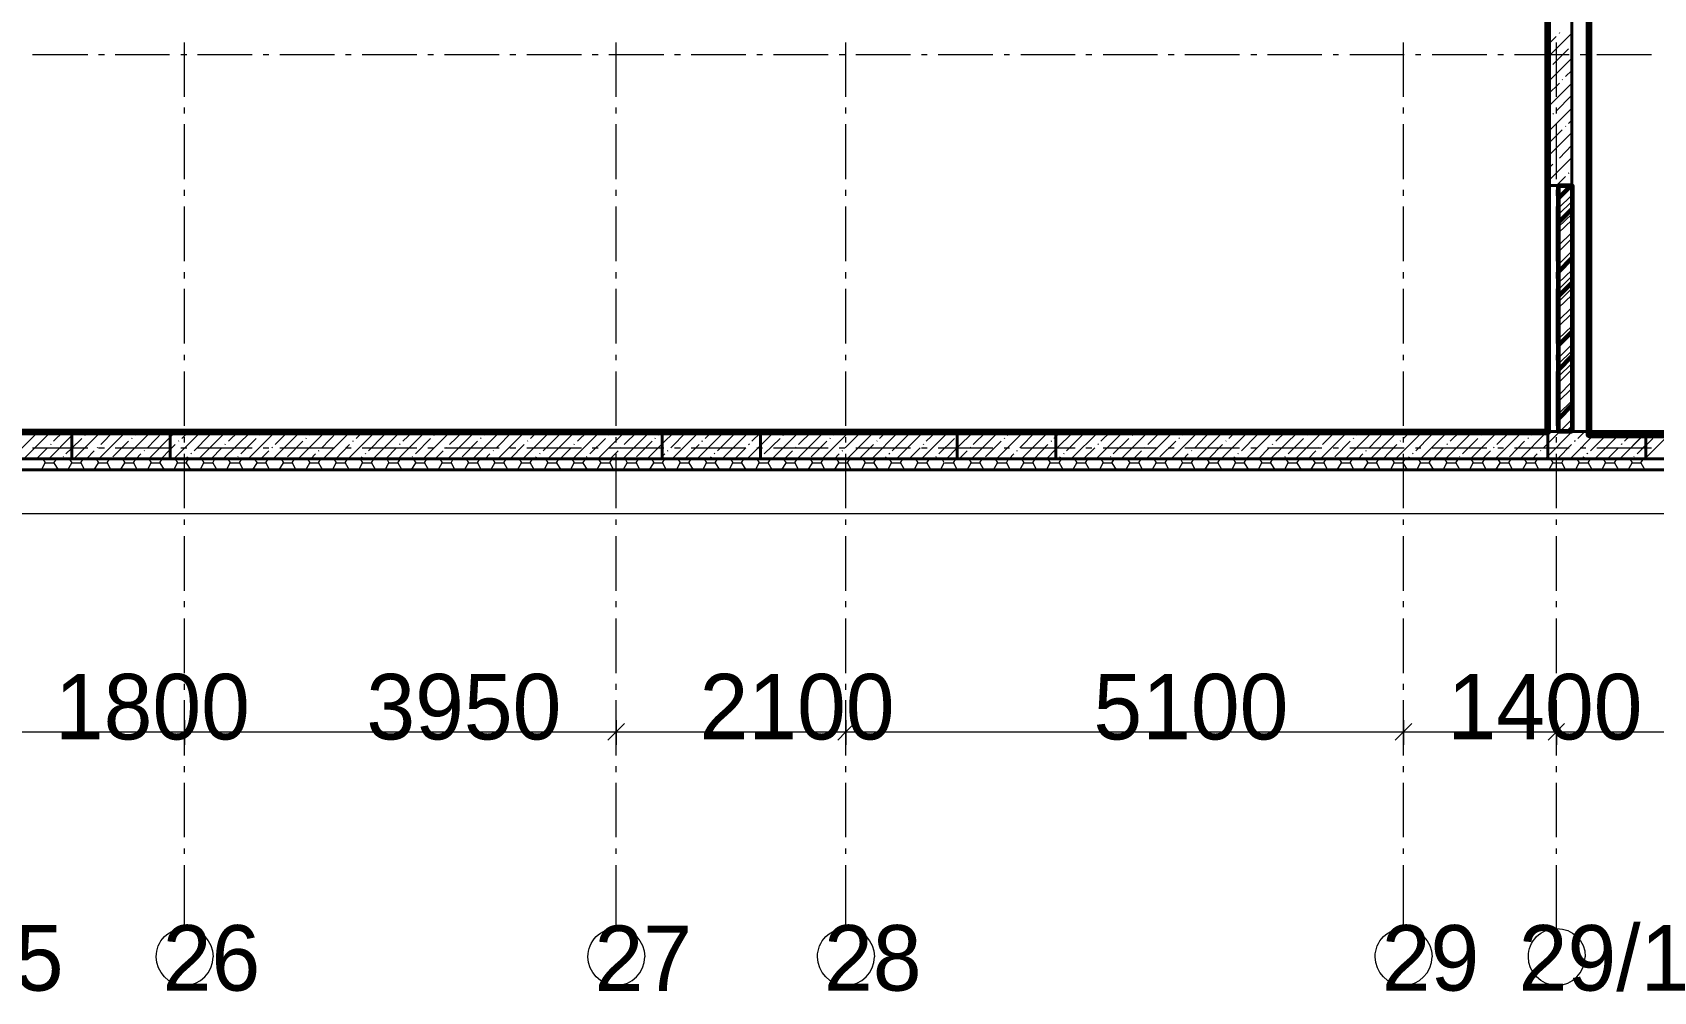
# Model space of a CAD drawing. Header units: millimetres. Extents: x -249154 to 415037, y -45458 to 354837.
# Drawn here: x -136795 to -121955, y -3469 to 5313 of the extents above; entities that cross this region are included whole.
import ezdxf

# ---------------------------------------------------------------- set-up
doc = ezdxf.new("R2010")
doc.units = ezdxf.units.MM
for name, color, linetype, lineweight in [('518 подвал шпакл базовая', 5, 'Continuous', 60), ('522 подвал шпакл финишная', 3, 'Continuous', 60), ('6.1.1) Кирпич 4 вып 28 п.', 20, 'Continuous', 60), ('696 покраска подвал', 211, 'Continuous', 120)]:
    doc.layers.add(name, color=color, linetype=linetype, lineweight=lineweight)

msp = doc.modelspace()

# ---------------------------------------------------------------- hatches: boundary and pattern name
at = {"layer": '6.1.1) Кирпич 4 вып 28 п.', "ltscale": 0.5}
h = msp.add_hatch(dxfattribs=at)
h.set_pattern_fill('ANSI32', color=256, scale=50)
h.paths.add_polyline_path([(-122698.8, 1659.2), (-122825.9, 1659.2), (-122825.9, 3912.9), (-122698.8, 3912.9)])

# ---------------------------------------------------------------- linework, layer by layer
at = {"lineweight": 9}
for points in [[(-145261.6, 8666.1), (-141207.4, 8666.1), (-141207.4, 909.4), (-104461.4, 909.4), (-104461.4, 23425.5), (-109621.2, 23425.5), (-118310, 23425.5), (-136505.1, 23425.5), (-136505.1, 29131.9), (-145320.9, 29131.9), (-145320.9, 28729.4)], [(-127358.8, 22925.6), (-104961.2, 22925.6), (-104961.2, 1409.2), (-140716, 1409.2)], [(-135403.6, 4722.1), (-135403.6, 5222)], [(-131451.1, 4722.1), (-131451.1, 5222)], [(-129349.9, 4722.1), (-129349.9, 5222)], [(-124245.1, 4722.1), (-124245.1, 5222)], [(-122923.3, 5086.4), (-122703, 5306.7)], [(-122923.3, 5200.8), (-122847.1, 5277)], [(-122842.8, 4722.1), (-122842.8, 5222)], [(-122817.4, 5306.7), (-122813.2, 5310.9)], [(-136793.1, 5111.8), (-136289, 5111.8)], [(-136191.6, 5111.8), (-136136.5, 5111.8)], [(-136039.1, 5111.8), (-135539.2, 5111.8)], [(-135437.5, 5111.8), (-135382.4, 5111.8)], [(-135285, 5111.8), (-134785.1, 5111.8)], [(-134683.4, 5111.8), (-134632.6, 5111.8)], [(-134530.9, 5111.8), (-134031, 5111.8)], [(-133929.4, 5111.8), (-133878.5, 5111.8)], [(-133776.8, 5111.8), (-133277, 5111.8)], [(-133175.3, 5111.8), (-133124.5, 5111.8)], [(-133022.8, 5111.8), (-132522.9, 5111.8)], [(-132425.5, 5111.8), (-132370.4, 5111.8)], [(-132268.7, 5111.8), (-131768.8, 5111.8)], [(-131671.4, 5111.8), (-131616.3, 5111.8)], [(-131518.9, 5111.8), (-131014.8, 5111.8)], [(-130917.3, 5111.8), (-130862.2, 5111.8)], [(-130764.8, 5111.8), (-130264.9, 5111.8)], [(-130163.2, 5111.8), (-130112.4, 5111.8)], [(-130010.7, 5111.8), (-129510.8, 5111.8)], [(-129409.2, 5111.8), (-129358.3, 5111.8)], [(-129256.7, 5111.8), (-128756.8, 5111.8)], [(-128655.1, 5111.8), (-128604.3, 5111.8)], [(-128502.6, 5111.8), (-128002.7, 5111.8)], [(-127901, 5111.8), (-127850.2, 5111.8)], [(-127748.5, 5111.8), (-127248.6, 5111.8)], [(-127151.2, 5111.8), (-127096.1, 5111.8)], [(-126994.5, 5111.8), (-126494.6, 5111.8)], [(-126397.1, 5111.8), (-126342.1, 5111.8)], [(-126244.6, 5111.8), (-125744.7, 5111.8)], [(-125643.1, 5111.8), (-125588, 5111.8)], [(-125490.6, 5111.8), (-124990.7, 5111.8)], [(-124889, 5111.8), (-124838.2, 5111.8)], [(-124736.5, 5111.8), (-124236.6, 5111.8)], [(-124134.9, 5111.8), (-124084.1, 5111.8)], [(-123982.4, 5111.8), (-123482.5, 5111.8)], [(-123380.9, 5111.8), (-123330, 5111.8)], [(-123228.4, 5111.8), (-122728.5, 5111.8)], [(-122923.3, 4857.6), (-122703, 5077.9)], [(-122876.7, 5018.6), (-122732.7, 5162.7)], [(-122707.3, 5192.3), (-122703, 5192.3)], [(-122626.8, 5111.8), (-122576, 5111.8)], [(-122474.3, 5111.8), (-121974.4, 5111.8)], [(-122906.4, 4993.2), (-122902.2, 4997.4)], [(-122762.4, 4908.5), (-122703, 4963.5)], [(-122923.3, 4628.9), (-122703, 4849.2)], [(-122923.3, 4743.3), (-122817.4, 4849.2)], [(-122792, 4878.8), (-122787.8, 4883.1)], [(-135403.6, 4569.6), (-135403.6, 4624.6)], [(-131451.1, 4569.6), (-131451.1, 4624.6)], [(-129349.9, 4569.6), (-129349.9, 4624.6)], [(-124245.1, 4569.6), (-124245.1, 4624.6)], [(-122923.3, 4400.1), (-122703, 4620.4)], [(-122847.1, 4590.7), (-122707.3, 4734.8)], [(-122842.8, 4569.6), (-122842.8, 4624.6)], [(-135403.6, 3968), (-135403.6, 4472.1)], [(-131451.1, 3968), (-131451.1, 4472.1)], [(-129349.9, 3968), (-129349.9, 4472.1)], [(-124245.1, 3968), (-124245.1, 4472.1)], [(-122923.3, 4514.5), (-122906.4, 4535.7)], [(-122876.7, 4565.3), (-122872.5, 4569.6)], [(-122842.8, 3968), (-122842.8, 4472.1)], [(-122762.4, 4450.9), (-122758.1, 4455.2)], [(-122732.7, 4480.6), (-122703, 4510.3)], [(-122923.3, 4290), (-122792, 4421.3)], [(-122923.3, 4175.6), (-122703, 4395.9)], [(-122923.3, 3946.8), (-122703, 4167.1)], [(-122817.4, 4162.9), (-122703, 4281.5)], [(-122923.3, 4061.2), (-122876.7, 4107.8)], [(-122847.1, 4137.5), (-122842.8, 4141.7)], [(-122732.7, 4023.1), (-122728.5, 4027.3)], [(-122707.3, 4048.5), (-122703, 4052.7)], [(-135403.6, 3815.5), (-135403.6, 3870.6)], [(-131451.1, 3815.5), (-131451.1, 3870.6)], [(-129349.9, 3815.5), (-129349.9, 3870.6)], [(-124245.1, 3815.5), (-124245.1, 3870.6)], [(-122842.8, 3912.9), (-122762.4, 3993.4)], [(-122842.8, 3815.5), (-122842.8, 3870.6)], [(-122825.9, 3874.8), (-122787.8, 3912.9)], [(-122825.9, 3815.5), (-122728.5, 3912.9)], [(-122825.9, 3912.9), (-122703, 3912.9)], [(-122728.5, 3912.9), (-122703, 3938.3)], [(-135403.6, 3218.2), (-135403.6, 3718.1)], [(-131451.1, 3218.2), (-131451.1, 3718.1)], [(-129349.9, 3218.2), (-129349.9, 3718.1)], [(-124245.1, 3218.2), (-124245.1, 3718.1)], [(-122842.8, 3218.2), (-122842.8, 3718.1)], [(-122825.9, 3705.3), (-122703, 3824)], [(-122825.9, 3646), (-122703, 3764.7)], [(-122825.9, 3531.7), (-122703, 3650.3)], [(-122825.9, 3476.6), (-122703, 3595.2)], [(-122825.9, 3362.2), (-122703, 3480.8)], [(-122825.9, 3302.9), (-122703, 3425.7)], [(-122825.9, 3188.5), (-122703, 3311.4)], [(-135403.6, 3061.4), (-135403.6, 3116.5)], [(-131451.1, 3061.4), (-131451.1, 3116.5)], [(-129349.9, 3061.4), (-129349.9, 3116.5)], [(-124245.1, 3061.4), (-124245.1, 3116.5)], [(-122842.8, 3061.4), (-122842.8, 3116.5)], [(-122825.9, 3133.4), (-122703, 3252.1)], [(-122825.9, 3019.1), (-122703, 3137.7)], [(-122825.9, 2959.8), (-122703, 3082.6)], [(-122825.9, 2845.4), (-122703, 2968.2)], [(-135403.6, 2464.1), (-135403.6, 2964)], [(-131451.1, 2464.1), (-131451.1, 2964)], [(-129349.9, 2464.1), (-129349.9, 2964)], [(-124245.1, 2464.1), (-124245.1, 2964)], [(-122842.8, 2464.1), (-122842.8, 2964)], [(-122825.9, 2790.3), (-122703, 2908.9)], [(-122825.9, 2675.9), (-122703, 2794.5)], [(-122825.9, 2620.8), (-122703, 2739.5)], [(-122825.9, 2506.5), (-122703, 2625.1)], [(-122825.9, 2447.2), (-122703, 2570)], [(-122825.9, 2332.8), (-122703, 2455.6)], [(-122825.9, 2277.7), (-122703, 2396.3)], [(-135403.6, 2311.6), (-135403.6, 2362.4)], [(-131451.1, 2311.6), (-131451.1, 2362.4)], [(-129349.9, 2311.6), (-129349.9, 2362.4)], [(-124245.1, 2311.6), (-124245.1, 2362.4)], [(-122842.8, 2311.6), (-122842.8, 2362.4)], [(-122825.9, 2163.3), (-122703, 2281.9)], [(-122825.9, 2104), (-122703, 2226.9)], [(-135403.6, 1710), (-135403.6, 2209.9)], [(-131451.1, 1710), (-131451.1, 2209.9)], [(-129349.9, 1710), (-129349.9, 2209.9)], [(-124245.1, 1710), (-124245.1, 2209.9)], [(-122842.8, 1710), (-122842.8, 2209.9)], [(-122825.9, 1989.6), (-122703, 2112.5)], [(-122825.9, 1934.6), (-122703, 2053.2)], [(-122825.9, 1820.2), (-122703, 1938.8)], [(-122825.9, 1765.1), (-122703, 1883.7)], [(-136873.6, 1409.2), (-136623.7, 1659.2)], [(-136742.3, 1655), (-136738.1, 1659.2)], [(-136644.9, 1409.2), (-136433, 1621.1), (-136394.9, 1659.2)], [(-136602.5, 1570.2), (-136509.3, 1659.2)], [(-136416.1, 1409.2), (-136166.1, 1659.2)], [(-136284.8, 1655), (-136280.5, 1659.2)], [(-136187.3, 1409.2), (-135937.4, 1659.2)], [(-136170.4, 1540.6), (-136051.8, 1659.2)], [(-135958.6, 1409.2), (-135708.6, 1659.2)], [(-135856.9, 1625.3), (-135823, 1659.2)], [(-135742.5, 1510.9), (-135602.7, 1655)], [(-135729.8, 1409.2), (-135534.9, 1608.4), (-135479.9, 1659.2)], [(-135501, 1409.2), (-135251.1, 1659.2)], [(-135429, 1595.6), (-135365.5, 1659.2)], [(-135272.3, 1409.2), (-135022.3, 1659.2)], [(-135145.2, 1655), (-135140.9, 1659.2)], [(-135047.8, 1409.2), (-134793.6, 1659.2)], [(-135001.2, 1570.2), (-134908, 1659.2)], [(-134819, 1409.2), (-134569, 1659.2)], [(-134687.7, 1655), (-134683.4, 1659.2)], [(-134590.2, 1409.2), (-134340.3, 1659.2)], [(-134573.3, 1540.6), (-134454.7, 1659.2)], [(-134361.5, 1409.2), (-134111.5, 1659.2)], [(-134259.8, 1625.3), (-134225.9, 1659.2)], [(-134145.4, 1510.9), (-134005.6, 1655)], [(-134132.7, 1409.2), (-133882.8, 1659.2)], [(-133903.9, 1409.2), (-133654, 1659.2)], [(-133831.9, 1595.6), (-133768.4, 1659.2)], [(-133675.2, 1409.2), (-133425.2, 1659.2)], [(-133548.1, 1655), (-133543.8, 1659.2)], [(-133446.4, 1409.2), (-133196.5, 1659.2)], [(-133404, 1570.2), (-133310.8, 1659.2)], [(-133217.6, 1409.2), (-132967.7, 1659.2)], [(-133090.6, 1655), (-133082.1, 1659.2)], [(-132993.1, 1409.2), (-132743.2, 1659.2)], [(-132976.2, 1540.6), (-132853.3, 1659.2)], [(-132764.4, 1409.2), (-132514.4, 1659.2)], [(-132662.7, 1625.3), (-132628.8, 1659.2)], [(-132548.3, 1510.9), (-132404.3, 1655)], [(-132535.6, 1409.2), (-132285.7, 1659.2)], [(-132306.8, 1409.2), (-132056.9, 1659.2)], [(-132234.8, 1595.6), (-132171.3, 1659.2)], [(-132078.1, 1409.2), (-131828.1, 1659.2)], [(-131951, 1655), (-131946.7, 1659.2)], [(-131849.3, 1409.2), (-131599.4, 1659.2)], [(-131806.9, 1570.2), (-131713.7, 1659.2)], [(-131620.5, 1409.2), (-131370.6, 1659.2)], [(-131493.5, 1655), (-131485, 1659.2)], [(-131391.8, 1409.2), (-131141.8, 1659.2)], [(-131379.1, 1540.6), (-131256.2, 1659.2)], [(-131167.3, 1409.2), (-131031.7, 1544.8), (-130913.1, 1659.2)], [(-131065.6, 1625.3), (-131031.7, 1659.2), (-131027.5, 1659.2)], [(-130951.2, 1510.9), (-130807.2, 1655)], [(-130938.5, 1409.2), (-130688.6, 1659.2)], [(-130709.7, 1409.2), (-130459.8, 1659.2)], [(-130637.7, 1595.6), (-130574.2, 1659.2)], [(-130481, 1409.2), (-130231, 1659.2)], [(-130353.9, 1655), (-130345.4, 1659.2)], [(-130252.2, 1409.2), (-130129.4, 1532.1), (-130002.3, 1659.2)], [(-130209.8, 1570.2), (-130129.4, 1646.5), (-130116.6, 1659.2)], [(-130023.4, 1409.2), (-129773.5, 1659.2)], [(-129896.4, 1655), (-129887.9, 1659.2)], [(-129794.7, 1409.2), (-129544.7, 1659.2)], [(-129782, 1540.6), (-129659.1, 1659.2)], [(-129565.9, 1409.2), (-129316, 1659.2)], [(-129468.5, 1625.3), (-129430.4, 1659.2)], [(-129354.1, 1510.9), (-129210.1, 1655)], [(-129337.2, 1409.2), (-129087.2, 1659.2)], [(-129112.6, 1409.2), (-128862.7, 1659.2)], [(-129040.6, 1595.6), (-128972.8, 1659.2)], [(-128883.9, 1409.2), (-128633.9, 1659.2)], [(-128752.5, 1655), (-128748.3, 1659.2)], [(-128655.1, 1409.2), (-128405.2, 1659.2)], [(-128612.7, 1570.2), (-128519.5, 1659.2)], [(-128426.3, 1409.2), (-128328.9, 1510.9), (-128176.4, 1659.2)], [(-128299.3, 1655), (-128290.8, 1659.2)], [(-128197.6, 1409.2), (-127947.6, 1659.2)], [(-128184.9, 1540.6), (-128062, 1659.2)], [(-127968.8, 1409.2), (-127718.9, 1659.2)], [(-127871.4, 1625.3), (-127833.3, 1659.2)], [(-127757, 1510.9), (-127613, 1655)], [(-127740.1, 1409.2), (-127490.1, 1659.2)], [(-127511.3, 1409.2), (-127426.6, 1498.2), (-127261.4, 1659.2)], [(-127443.5, 1595.6), (-127426.6, 1612.6), (-127375.7, 1659.2)], [(-127286.8, 1409.2), (-127032.6, 1659.2)], [(-127155.4, 1655), (-127151.2, 1659.2)], [(-127058, 1409.2), (-126808.1, 1659.2)], [(-127015.6, 1570.2), (-126922.4, 1659.2)], [(-126829.2, 1409.2), (-126579.3, 1659.2)], [(-126697.9, 1655), (-126693.7, 1659.2)], [(-126600.5, 1409.2), (-126350.5, 1659.2)], [(-126583.5, 1540.6), (-126464.9, 1659.2)], [(-126371.7, 1409.2), (-126121.8, 1659.2)], [(-126270, 1625.3), (-126236.2, 1659.2)], [(-126155.7, 1510.9), (-126015.9, 1655)], [(-126143, 1409.2), (-125893, 1659.2)], [(-125914.2, 1409.2), (-125664.2, 1659.2)], [(-125842.2, 1595.6), (-125778.6, 1659.2)], [(-125685.4, 1409.2), (-125435.5, 1659.2)], [(-125558.3, 1655), (-125554.1, 1659.2)], [(-125460.9, 1409.2), (-125206.7, 1659.2)], [(-125414.3, 1570.2), (-125321.1, 1659.2)], [(-125232.1, 1409.2), (-124982.2, 1659.2)], [(-125100.8, 1655), (-125096.6, 1659.2)], [(-125003.4, 1409.2), (-124753.4, 1659.2)], [(-124986.4, 1540.6), (-124867.8, 1659.2)], [(-124774.6, 1409.2), (-124524.7, 1659.2)], [(-124672.9, 1625.3), (-124639.1, 1659.2)], [(-124558.6, 1510.9), (-124418.8, 1655)], [(-124545.9, 1409.2), (-124295.9, 1659.2)], [(-124317.1, 1409.2), (-124067.1, 1659.2)], [(-124245.1, 1595.6), (-124181.5, 1659.2)], [(-124088.3, 1409.2), (-123838.4, 1659.2)], [(-123961.2, 1655), (-123957, 1659.2)], [(-123859.6, 1409.2), (-123609.6, 1659.2)], [(-123817.2, 1570.2), (-123724, 1659.2)], [(-123630.8, 1409.2), (-123380.9, 1659.2)], [(-123503.7, 1655), (-123495.2, 1659.2)], [(-123406.3, 1409.2), (-123156.3, 1659.2)], [(-123389.3, 1540.6), (-123266.5, 1659.2)], [(-123177.5, 1409.2), (-122927.6, 1659.2)], [(-123075.8, 1625.3), (-123042, 1659.2)], [(-122923.3, 1549), (-122817.4, 1655), (-122961.5, 1510.9)], [(-122923.3, 1434.7), (-122698.8, 1659.2), (-122948.8, 1409.2)], [(-122813.2, 1659.2), (-122703, 1769.3)], [(-122753.9, 1659.2), (-122703, 1710)], [(-122012.5, 1659.2), (-122262.5, 1409.2), (-122025.2, 1650.7)], [(-121783.8, 1659.2), (-122033.7, 1409.2), (-122025.2, 1422)], [(-136916, 1481.3), (-136771.9, 1625.3)], [(-136793.1, 1510.9), (-136289, 1510.9)], [(-136759.2, 1409.2), (-136657.6, 1510.9)], [(-136627.9, 1540.6), (-136623.7, 1544.8)], [(-136488.1, 1455.8), (-136433, 1506.7), (-136344.1, 1595.6)], [(-136314.4, 1625.3), (-136310.2, 1629.5)], [(-136200, 1510.9), (-136195.8, 1515.2)], [(-136191.6, 1510.9), (-136136.5, 1510.9)], [(-136060.2, 1426.2), (-135916.2, 1570.2)], [(-136039.1, 1510.9), (-135539.2, 1510.9)], [(-135886.5, 1595.6), (-135882.3, 1599.9)], [(-135772.2, 1481.3), (-135767.9, 1485.5)], [(-135615.4, 1409.2), (-135534.9, 1494), (-135488.3, 1540.6)], [(-135458.7, 1570.2), (-135454.4, 1574.5)], [(-135437.5, 1510.9), (-135382.4, 1510.9)], [(-135403.6, 1557.5), (-135403.6, 1608.4)], [(-135314.6, 1481.3), (-135174.8, 1625.3)], [(-135285, 1510.9), (-134785.1, 1510.9)], [(-135157.9, 1409.2), (-135060.5, 1510.9)], [(-135030.8, 1540.6), (-135026.6, 1544.8)], [(-134886.8, 1455.8), (-134747, 1595.6)], [(-134717.3, 1625.3), (-134713.1, 1629.5)], [(-134683.4, 1510.9), (-134632.6, 1510.9)], [(-134602.9, 1510.9), (-134598.7, 1515.2)], [(-134530.9, 1510.9), (-134031, 1510.9)], [(-134458.9, 1426.2), (-134319.1, 1570.2)], [(-134289.4, 1595.6), (-134285.2, 1599.9)], [(-134175.1, 1481.3), (-134170.8, 1485.5)], [(-134018.3, 1409.2), (-133891.2, 1540.6)], [(-133929.4, 1510.9), (-133878.5, 1510.9)], [(-133861.6, 1570.2), (-133857.3, 1574.5)], [(-133776.8, 1510.9), (-133277, 1510.9)], [(-133717.5, 1481.3), (-133577.7, 1625.3)], [(-133560.8, 1409.2), (-133463.4, 1510.9)], [(-133433.7, 1540.6), (-133429.5, 1544.8)], [(-133289.7, 1455.8), (-133149.9, 1595.6)], [(-133175.3, 1510.9), (-133124.5, 1510.9)], [(-133120.2, 1625.3), (-133116, 1629.5)], [(-133022.8, 1510.9), (-132522.9, 1510.9)], [(-133005.8, 1510.9), (-133001.6, 1515.2)], [(-132861.8, 1426.2), (-132722, 1570.2)], [(-132692.3, 1595.6), (-132688.1, 1599.9)], [(-132578, 1481.3), (-132573.7, 1485.5)], [(-132425.5, 1510.9), (-132370.4, 1510.9)], [(-132421.2, 1409.2), (-132294.1, 1540.6)], [(-132268.7, 1510.9), (-131768.8, 1510.9)], [(-132264.5, 1570.2), (-132260.2, 1574.5)], [(-132120.4, 1481.3), (-131976.4, 1625.3)], [(-131963.7, 1409.2), (-131862, 1510.9)], [(-131836.6, 1540.6), (-131832.4, 1544.8)], [(-131692.6, 1455.8), (-131548.5, 1595.6)], [(-131671.4, 1510.9), (-131616.3, 1510.9)], [(-131523.1, 1625.3), (-131518.9, 1629.5)], [(-131518.9, 1510.9), (-131014.8, 1510.9)], [(-131451.1, 1557.5), (-131451.1, 1608.4)], [(-131408.7, 1510.9), (-131404.5, 1515.2)], [(-131264.7, 1426.2), (-131120.7, 1570.2)], [(-131095.2, 1595.6), (-131091, 1599.9)], [(-130980.9, 1481.3), (-130976.6, 1485.5)], [(-130917.3, 1510.9), (-130862.2, 1510.9)], [(-130824.1, 1409.2), (-130692.8, 1540.6)], [(-130764.8, 1510.9), (-130264.9, 1510.9)], [(-130667.4, 1570.2), (-130658.9, 1574.5)], [(-130523.3, 1481.3), (-130379.3, 1625.3)], [(-130366.6, 1409.2), (-130264.9, 1510.9)], [(-130239.5, 1540.6), (-130231, 1544.8)], [(-130163.2, 1510.9), (-130112.4, 1510.9)], [(-130095.5, 1455.8), (-129951.4, 1595.6)], [(-130010.7, 1510.9), (-129510.8, 1510.9)], [(-129926, 1625.3), (-129917.5, 1629.5)], [(-129811.6, 1510.9), (-129803.2, 1515.2)], [(-129667.6, 1426.2), (-129523.6, 1570.2)], [(-129493.9, 1595.6), (-129489.7, 1599.9)], [(-129409.2, 1510.9), (-129358.3, 1510.9)], [(-129383.8, 1481.3), (-129375.3, 1485.5)], [(-129349.9, 1557.5), (-129349.9, 1608.4)], [(-129256.7, 1510.9), (-128756.8, 1510.9)], [(-129227, 1409.2), (-129095.7, 1540.6)], [(-129066, 1570.2), (-129061.8, 1574.5)], [(-128926.2, 1481.3), (-128782.2, 1625.3)], [(-128769.5, 1409.2), (-128667.8, 1510.9)], [(-128655.1, 1510.9), (-128604.3, 1510.9)], [(-128638.2, 1540.6), (-128633.9, 1544.8)], [(-128502.6, 1510.9), (-128002.7, 1510.9)], [(-128498.4, 1455.8), (-128354.3, 1595.6)], [(-128324.7, 1625.3), (-128320.4, 1629.5)], [(-128210.3, 1510.9), (-128206.1, 1515.2)], [(-128070.5, 1426.2), (-127926.5, 1570.2)], [(-127901, 1510.9), (-127850.2, 1510.9)], [(-127896.8, 1595.6), (-127892.6, 1599.9)], [(-127782.4, 1481.3), (-127778.2, 1485.5)], [(-127748.5, 1510.9), (-127248.6, 1510.9)], [(-127625.7, 1409.2), (-127498.6, 1540.6)], [(-127468.9, 1570.2), (-127464.7, 1574.5)], [(-127329.1, 1481.3), (-127185.1, 1625.3)], [(-127172.4, 1409.2), (-127070.7, 1510.9)], [(-127151.2, 1510.9), (-127096.1, 1510.9)], [(-127041.1, 1540.6), (-127036.8, 1544.8)], [(-126994.5, 1510.9), (-126494.6, 1510.9)], [(-126901.3, 1455.8), (-126757.2, 1595.6)], [(-126727.6, 1625.3), (-126723.3, 1629.5)], [(-126613.2, 1510.9), (-126609, 1515.2)], [(-126473.4, 1426.2), (-126329.4, 1570.2)], [(-126397.1, 1510.9), (-126342.1, 1510.9)], [(-126299.7, 1595.6), (-126295.5, 1599.9)], [(-126244.6, 1510.9), (-125744.7, 1510.9)], [(-126185.3, 1481.3), (-126181.1, 1485.5)], [(-126028.6, 1409.2), (-125901.5, 1540.6)], [(-125871.8, 1570.2), (-125867.6, 1574.5)], [(-125727.8, 1481.3), (-125588, 1625.3)], [(-125643.1, 1510.9), (-125588, 1510.9)], [(-125571, 1409.2), (-125473.6, 1510.9)], [(-125490.6, 1510.9), (-124990.7, 1510.9)], [(-125444, 1540.6), (-125439.7, 1544.8)], [(-125299.9, 1455.8), (-125160.1, 1595.6)], [(-125130.5, 1625.3), (-125126.2, 1629.5)], [(-125016.1, 1510.9), (-125011.9, 1515.2)], [(-124889, 1510.9), (-124838.2, 1510.9)], [(-124872.1, 1426.2), (-124732.3, 1570.2)], [(-124736.5, 1510.9), (-124236.6, 1510.9)], [(-124702.6, 1595.6), (-124698.4, 1599.9)], [(-124588.2, 1481.3), (-124584, 1485.5)], [(-124431.5, 1409.2), (-124304.4, 1540.6)], [(-124274.7, 1570.2), (-124270.5, 1574.5)], [(-124245.1, 1557.5), (-124245.1, 1608.4)], [(-124134.9, 1510.9), (-124084.1, 1510.9)], [(-124130.7, 1481.3), (-123990.9, 1625.3)], [(-123982.4, 1510.9), (-123482.5, 1510.9)], [(-123973.9, 1409.2), (-123876.5, 1510.9)], [(-123846.9, 1540.6), (-123842.6, 1544.8)], [(-123702.8, 1455.8), (-123563, 1595.6)], [(-123533.4, 1625.3), (-123529.1, 1629.5)], [(-123419, 1510.9), (-123414.8, 1515.2)], [(-123380.9, 1510.9), (-123330, 1510.9)], [(-123275, 1426.2), (-123135.2, 1570.2)], [(-123228.4, 1510.9), (-122728.5, 1510.9)], [(-123105.5, 1595.6), (-123101.3, 1599.9)], [(-122991.1, 1481.3), (-122986.9, 1485.5)], [(-122842.8, 1557.5), (-122842.8, 1608.4)], [(-122626.8, 1510.9), (-122576, 1510.9)], [(-122474.3, 1510.9), (-121974.4, 1510.9)], [(-121961.7, 1595.6), (-122105.7, 1455.8), (-122025.2, 1536.3)], [(-136712.6, 1307.6), (-136678.7, 1371.1)], [(-136699.9, 1409.2), (-136678.7, 1371.1), (-136598.3, 1371.1), (-136560.1, 1307.6)], [(-136598.3, 1371.1), (-136572.8, 1409.2)], [(-136513.5, 1426.2), (-136509.3, 1430.4)], [(-136471.2, 1307.6), (-136433, 1371.1)], [(-136458.5, 1409.2), (-136433, 1371.1), (-136352.5, 1371.1), (-136318.7, 1307.6)], [(-136352.5, 1371.1), (-136331.4, 1409.2)], [(-136301.7, 1409.2), (-136229.7, 1481.3)], [(-136229.7, 1307.6), (-136191.6, 1371.1)], [(-136212.7, 1409.2), (-136191.6, 1371.1), (-136111.1, 1371.1), (-136077.2, 1307.6)], [(-136111.1, 1371.1), (-136089.9, 1409.2)], [(-135988.2, 1307.6), (-135950.1, 1371.1)], [(-135971.3, 1409.2), (-135950.1, 1371.1), (-135869.6, 1371.1), (-135835.7, 1307.6)], [(-135869.6, 1371.1), (-135848.4, 1409.2)], [(-135844.2, 1409.2), (-135801.8, 1455.8)], [(-135742.5, 1307.6), (-135708.6, 1371.1)], [(-135729.8, 1409.2), (-135708.6, 1371.1), (-135628.1, 1371.1), (-135590, 1307.6)], [(-135628.1, 1371.1), (-135606.9, 1409.2)], [(-135501, 1307.6), (-135467.1, 1371.1)], [(-135488.3, 1409.2), (-135467.1, 1371.1), (-135386.7, 1371.1), (-135348.5, 1307.6)], [(-135403.6, 956), (-135403.6, 1455.8)], [(-135386.7, 1409.2), (-135373.9, 1426.2)], [(-135386.7, 1371.1), (-135365.5, 1409.2)], [(-135344.3, 1455.8), (-135340.1, 1460.1)], [(-135259.6, 1307.6), (-135225.7, 1371.1)], [(-135246.9, 1409.2), (-135225.7, 1371.1), (-135145.2, 1371.1), (-135107.1, 1307.6)], [(-135145.2, 1371.1), (-135124, 1409.2)], [(-135018.1, 1307.6), (-134984.2, 1371.1)], [(-135005.4, 1409.2), (-134984.2, 1371.1), (-134899.5, 1371.1), (-134865.6, 1307.6)], [(-134916.4, 1426.2), (-134912.2, 1430.4)], [(-134899.5, 1371.1), (-134878.3, 1409.2)], [(-134776.6, 1307.6), (-134738.5, 1371.1)], [(-134763.9, 1409.2), (-134738.5, 1371.1), (-134658, 1371.1), (-134624.1, 1307.6)], [(-134704.6, 1409.2), (-134632.6, 1481.3)], [(-134658, 1371.1), (-134636.8, 1409.2)], [(-134535.2, 1307.6), (-134497, 1371.1)], [(-134518.2, 1409.2), (-134497, 1371.1), (-134416.5, 1371.1), (-134382.6, 1307.6)], [(-134416.5, 1371.1), (-134395.4, 1409.2)], [(-134293.7, 1307.6), (-134255.6, 1371.1)], [(-134276.7, 1409.2), (-134255.6, 1371.1), (-134175.1, 1371.1), (-134141.2, 1307.6)], [(-134247.1, 1409.2), (-134204.7, 1455.8)], [(-134175.1, 1371.1), (-134153.9, 1409.2)], [(-134048, 1307.6), (-134014.1, 1371.1)], [(-134035.3, 1409.2), (-134014.1, 1371.1), (-133933.6, 1371.1), (-133895.5, 1307.6)], [(-133933.6, 1371.1), (-133912.4, 1409.2)], [(-133806.5, 1307.6), (-133772.6, 1371.1)], [(-133793.8, 1409.2), (-133772.6, 1371.1), (-133692.1, 1371.1), (-133654, 1307.6)], [(-133789.6, 1409.2), (-133776.8, 1426.2)], [(-133747.2, 1455.8), (-133743, 1460.1)], [(-133692.1, 1371.1), (-133670.9, 1409.2)], [(-133565, 1307.6), (-133531.1, 1371.1)], [(-133552.3, 1409.2), (-133531.1, 1371.1), (-133450.6, 1371.1), (-133412.5, 1307.6)], [(-133450.6, 1371.1), (-133425.2, 1409.2)], [(-133323.6, 1307.6), (-133285.4, 1371.1)], [(-133319.3, 1426.2), (-133315.1, 1430.4)], [(-133310.8, 1409.2), (-133285.4, 1371.1), (-133204.9, 1371.1), (-133171, 1307.6)], [(-133204.9, 1371.1), (-133183.8, 1409.2)], [(-133107.5, 1409.2), (-133035.5, 1481.3)], [(-133082.1, 1307.6), (-133044, 1371.1)], [(-133065.1, 1409.2), (-133044, 1371.1), (-132963.5, 1371.1), (-132929.6, 1307.6)], [(-132963.5, 1371.1), (-132942.3, 1409.2)], [(-132840.6, 1307.6), (-132802.5, 1371.1)], [(-132823.7, 1409.2), (-132802.5, 1371.1), (-132722, 1371.1), (-132688.1, 1307.6)], [(-132722, 1371.1), (-132700.8, 1409.2)], [(-132650, 1409.2), (-132607.6, 1455.8)], [(-132599.1, 1307.6), (-132561, 1371.1)], [(-132582.2, 1409.2), (-132561, 1371.1), (-132480.5, 1371.1), (-132442.4, 1307.6)], [(-132480.5, 1371.1), (-132459.3, 1409.2)], [(-132353.4, 1307.6), (-132319.5, 1371.1)], [(-132340.7, 1409.2), (-132319.5, 1371.1), (-132239.1, 1371.1), (-132200.9, 1307.6)], [(-132239.1, 1371.1), (-132217.9, 1409.2)], [(-132192.5, 1409.2), (-132179.7, 1426.2)], [(-132150.1, 1455.8), (-132145.9, 1460.1)], [(-132112, 1307.6), (-132078.1, 1371.1)], [(-132099.3, 1409.2), (-132078.1, 1371.1), (-131997.6, 1371.1), (-131959.5, 1307.6)], [(-131997.6, 1371.1), (-131976.4, 1409.2)], [(-131870.5, 1307.6), (-131836.6, 1371.1)], [(-131857.8, 1409.2), (-131836.6, 1371.1), (-131756.1, 1371.1), (-131718, 1307.6)], [(-131756.1, 1371.1), (-131730.7, 1409.2)], [(-131722.2, 1426.2), (-131718, 1430.4)], [(-131629, 1307.6), (-131590.9, 1371.1)], [(-131616.3, 1409.2), (-131590.9, 1371.1), (-131510.4, 1371.1), (-131476.5, 1307.6)], [(-131510.4, 1371.1), (-131489.2, 1409.2)], [(-131506.2, 1409.2), (-131434.1, 1481.3)], [(-131451.1, 956), (-131451.1, 1455.8)], [(-131387.5, 1307.6), (-131349.4, 1371.1)], [(-131370.6, 1409.2), (-131349.4, 1371.1), (-131268.9, 1371.1), (-131235, 1307.6)], [(-131268.9, 1371.1), (-131247.8, 1409.2)], [(-131146.1, 1307.6), (-131108, 1371.1)], [(-131129.1, 1409.2), (-131108, 1371.1), (-131027.5, 1371.1), (-130993.6, 1307.6)], [(-131052.9, 1409.2), (-131031.7, 1430.4), (-131006.3, 1455.8)], [(-131027.5, 1371.1), (-131006.3, 1409.2)], [(-130900.4, 1307.6), (-130866.5, 1371.1)], [(-130887.7, 1409.2), (-130866.5, 1371.1), (-130786, 1371.1), (-130747.9, 1307.6)], [(-130786, 1371.1), (-130764.8, 1409.2)], [(-130658.9, 1307.6), (-130625, 1371.1)], [(-130646.2, 1409.2), (-130625, 1371.1), (-130544.5, 1371.1), (-130506.4, 1307.6)], [(-130595.4, 1409.2), (-130578.4, 1426.2)], [(-130553, 1455.8), (-130548.8, 1460.1)], [(-130544.5, 1371.1), (-130523.3, 1409.2)], [(-130417.4, 1307.6), (-130383.5, 1371.1)], [(-130404.7, 1409.2), (-130383.5, 1371.1), (-130303, 1371.1), (-130264.9, 1307.6)], [(-130303, 1371.1), (-130281.9, 1409.2)], [(-130176, 1307.6), (-130142.1, 1371.1)], [(-130163.2, 1409.2), (-130142.1, 1371.1), (-130057.3, 1371.1)], [(-130125.1, 1426.2), (-130120.9, 1430.4)], [(-130023.4, 1307.6), (-130061.6, 1371.1), (-130036.2, 1409.2)], [(-129934.5, 1307.6), (-129896.4, 1371.1)], [(-129921.8, 1409.2), (-129896.4, 1371.1), (-129815.9, 1371.1), (-129782, 1307.6)], [(-129909.1, 1409.2), (-129837, 1481.3)], [(-129815.9, 1371.1), (-129794.7, 1409.2)], [(-129693, 1307.6), (-129654.9, 1371.1)], [(-129676.1, 1409.2), (-129654.9, 1371.1), (-129574.4, 1371.1), (-129540.5, 1307.6)], [(-129574.4, 1371.1), (-129553.2, 1409.2)], [(-129451.5, 1409.2), (-129409.2, 1455.8)], [(-129451.5, 1307.6), (-129413.4, 1371.1)], [(-129434.6, 1409.2), (-129413.4, 1371.1), (-129332.9, 1371.1), (-129299, 1307.6)], [(-129349.9, 956), (-129349.9, 1455.8)], [(-129332.9, 1371.1), (-129311.7, 1409.2)], [(-129205.8, 1307.6), (-129171.9, 1371.1)], [(-129193.1, 1409.2), (-129171.9, 1371.1), (-129091.5, 1371.1), (-129053.3, 1307.6)], [(-129091.5, 1371.1), (-129070.3, 1409.2)], [(-128998.3, 1409.2), (-128981.3, 1426.2)], [(-128964.4, 1307.6), (-128930.5, 1371.1)], [(-128955.9, 1455.8), (-128947.4, 1460.1)], [(-128951.7, 1409.2), (-128930.5, 1371.1), (-128850, 1371.1), (-128811.9, 1307.6)], [(-128850, 1371.1), (-128828.8, 1409.2)], [(-128722.9, 1307.6), (-128689, 1371.1)], [(-128710.2, 1409.2), (-128689, 1371.1), (-128608.5, 1371.1), (-128570.4, 1307.6)], [(-128608.5, 1371.1), (-128583.1, 1409.2)], [(-128523.8, 1426.2), (-128519.5, 1430.4)], [(-128481.4, 1307.6), (-128447.5, 1371.1), (-128468.7, 1409.2)], [(-128443.3, 1371.1), (-128362.8, 1371.1), (-128328.9, 1307.6)], [(-128362.8, 1371.1), (-128341.6, 1409.2)], [(-128312, 1409.2), (-128239.9, 1481.3)], [(-128239.9, 1307.6), (-128201.8, 1371.1)], [(-128223, 1409.2), (-128201.8, 1371.1), (-128121.3, 1371.1), (-128087.4, 1307.6)], [(-128121.3, 1371.1), (-128100.1, 1409.2)], [(-127998.5, 1307.6), (-127960.3, 1371.1)], [(-127981.5, 1409.2), (-127960.3, 1371.1), (-127879.9, 1371.1), (-127846, 1307.6)], [(-127879.9, 1371.1), (-127858.7, 1409.2)], [(-127854.4, 1409.2), (-127812.1, 1455.8)], [(-127757, 1307.6), (-127718.9, 1371.1)], [(-127740.1, 1409.2), (-127718.9, 1371.1), (-127638.4, 1371.1), (-127604.5, 1307.6)], [(-127638.4, 1371.1), (-127617.2, 1409.2)], [(-127511.3, 1307.6), (-127477.4, 1371.1)], [(-127498.6, 1409.2), (-127477.4, 1371.1), (-127396.9, 1371.1), (-127358.8, 1307.6)], [(-127396.9, 1409.2), (-127384.2, 1426.2)], [(-127396.9, 1371.1), (-127375.7, 1409.2)], [(-127354.6, 1455.8), (-127350.3, 1460.1)], [(-127269.8, 1307.6), (-127235.9, 1371.1)], [(-127257.1, 1409.2), (-127235.9, 1371.1), (-127155.4, 1371.1), (-127117.3, 1307.6)], [(-127155.4, 1371.1), (-127134.3, 1409.2)], [(-127028.4, 1307.6), (-126994.5, 1371.1)], [(-127015.6, 1409.2), (-126994.5, 1371.1), (-126914, 1371.1), (-126875.8, 1307.6)], [(-126926.7, 1426.2), (-126922.4, 1430.4)], [(-126914, 1371.1), (-126888.6, 1409.2)], [(-126786.9, 1307.6), (-126748.8, 1371.1)], [(-126774.2, 1409.2), (-126748.8, 1371.1), (-126668.3, 1371.1), (-126634.4, 1307.6)], [(-126714.9, 1409.2), (-126642.8, 1481.3)], [(-126668.3, 1371.1), (-126647.1, 1409.2)], [(-126545.4, 1307.6), (-126507.3, 1371.1)], [(-126528.5, 1409.2), (-126507.3, 1371.1), (-126426.8, 1371.1), (-126392.9, 1307.6)], [(-126426.8, 1371.1), (-126405.6, 1409.2)], [(-126303.9, 1307.6), (-126265.8, 1371.1)], [(-126287, 1409.2), (-126265.8, 1371.1), (-126185.3, 1371.1), (-126151.4, 1307.6)], [(-126257.3, 1409.2), (-126215, 1455.8)], [(-126185.3, 1371.1), (-126164.1, 1409.2)], [(-126062.5, 1307.6), (-126024.3, 1371.1)], [(-126045.5, 1409.2), (-126024.3, 1371.1), (-125943.8, 1371.1), (-125905.7, 1307.6)], [(-125943.8, 1371.1), (-125922.7, 1409.2)], [(-125816.8, 1307.6), (-125782.9, 1371.1)], [(-125804, 1409.2), (-125782.9, 1371.1), (-125702.4, 1371.1), (-125664.2, 1307.6)], [(-125799.8, 1409.2), (-125787.1, 1426.2)], [(-125757.4, 1455.8), (-125753.2, 1460.1)], [(-125702.4, 1371.1), (-125681.2, 1409.2)], [(-125575.3, 1307.6), (-125541.4, 1371.1)], [(-125562.6, 1409.2), (-125541.4, 1371.1), (-125460.9, 1371.1), (-125422.8, 1307.6)], [(-125460.9, 1371.1), (-125439.7, 1409.2)], [(-125333.8, 1307.6), (-125299.9, 1371.1)], [(-125329.6, 1426.2), (-125325.3, 1430.4)], [(-125321.1, 1409.2), (-125299.9, 1371.1), (-125219.4, 1371.1), (-125181.3, 1307.6)], [(-125219.4, 1371.1), (-125194, 1409.2)], [(-125117.8, 1409.2), (-125045.7, 1481.3)], [(-125092.3, 1307.6), (-125054.2, 1371.1)], [(-125079.6, 1409.2), (-125054.2, 1371.1), (-124973.7, 1371.1), (-124939.8, 1307.6)], [(-124973.7, 1371.1), (-124952.5, 1409.2)], [(-124850.9, 1307.6), (-124812.7, 1371.1)], [(-124833.9, 1409.2), (-124812.7, 1371.1), (-124732.3, 1371.1), (-124698.4, 1307.6)], [(-124732.3, 1371.1), (-124711.1, 1409.2)], [(-124660.2, 1409.2), (-124617.9, 1455.8)], [(-124609.4, 1307.6), (-124571.3, 1371.1)], [(-124592.5, 1409.2), (-124571.3, 1371.1), (-124490.8, 1371.1), (-124456.9, 1307.6)], [(-124490.8, 1371.1), (-124469.6, 1409.2)], [(-124363.7, 1307.6), (-124329.8, 1371.1)], [(-124351, 1409.2), (-124329.8, 1371.1), (-124249.3, 1371.1), (-124211.2, 1307.6)], [(-124249.3, 1371.1), (-124228.1, 1409.2)], [(-124245.1, 956), (-124245.1, 1455.8)], [(-124202.7, 1409.2), (-124190, 1426.2)], [(-124160.3, 1455.8), (-124156.1, 1460.1)], [(-124122.2, 1307.6), (-124088.3, 1371.1)], [(-124109.5, 1409.2), (-124088.3, 1371.1), (-124007.8, 1371.1), (-123969.7, 1307.6)], [(-124007.8, 1371.1), (-123986.7, 1409.2)], [(-123880.7, 1307.6), (-123846.9, 1371.1)], [(-123868, 1409.2), (-123846.9, 1371.1), (-123766.4, 1371.1), (-123728.2, 1307.6)], [(-123766.4, 1371.1), (-123740.9, 1409.2)], [(-123732.5, 1426.2), (-123728.2, 1430.4)], [(-123639.3, 1307.6), (-123605.4, 1371.1)], [(-123626.6, 1409.2), (-123605.4, 1371.1), (-123520.7, 1371.1), (-123486.8, 1307.6)], [(-123520.7, 1409.2), (-123448.6, 1481.3)], [(-123520.7, 1371.1), (-123499.5, 1409.2)], [(-123397.8, 1307.6), (-123359.7, 1371.1)], [(-123385.1, 1409.2), (-123359.7, 1371.1), (-123279.2, 1371.1), (-123245.3, 1307.6)], [(-123279.2, 1371.1), (-123258, 1409.2)], [(-123156.3, 1307.6), (-123118.2, 1371.1)], [(-123139.4, 1409.2), (-123118.2, 1371.1), (-123037.7, 1371.1), (-123003.8, 1307.6)], [(-123063.1, 1409.2), (-123020.8, 1455.8)], [(-123037.7, 1371.1), (-123016.5, 1409.2)], [(-122914.9, 1307.6), (-122876.7, 1371.1)], [(-122897.9, 1409.2), (-122876.7, 1371.1), (-122796.2, 1371.1), (-122762.4, 1307.6)], [(-122842.8, 956), (-122842.8, 1455.8)], [(-122796.2, 1371.1), (-122775.1, 1409.2)], [(-122669.2, 1307.6), (-122635.3, 1371.1)], [(-122656.4, 1409.2), (-122635.3, 1371.1), (-122554.8, 1371.1), (-122516.6, 1307.6)], [(-122554.8, 1371.1), (-122533.6, 1409.2)], [(-122427.7, 1307.6), (-122393.8, 1371.1)], [(-122415, 1409.2), (-122393.8, 1371.1), (-122313.3, 1371.1), (-122275.2, 1307.6)], [(-122313.3, 1371.1), (-122292.1, 1409.2)], [(-122186.2, 1307.6), (-122152.3, 1371.1)], [(-122173.5, 1409.2), (-122152.3, 1371.1), (-122071.8, 1371.1), (-122033.7, 1307.6)], [(-122071.8, 1371.1), (-122046.4, 1409.2)], [(-135403.6, 803.5), (-135403.6, 854.3)], [(-131451.1, 803.5), (-131451.1, 854.3)], [(-129349.9, 803.5), (-129349.9, 854.3)], [(-124245.1, 803.5), (-124245.1, 854.3)], [(-122842.8, 803.5), (-122842.8, 854.3)], [(-135403.6, 201.9), (-135403.6, 701.8)], [(-131451.1, 201.9), (-131451.1, 701.8)], [(-129349.9, 201.9), (-129349.9, 701.8)], [(-124245.1, 201.9), (-124245.1, 701.8)], [(-122842.8, 201.9), (-122842.8, 701.8)], [(-135403.6, 49.4), (-135403.6, 104.5)], [(-131451.1, 49.4), (-131451.1, 104.5)], [(-129349.9, 49.4), (-129349.9, 104.5)], [(-124245.1, 49.4), (-124245.1, 104.5)], [(-122842.8, 49.4), (-122842.8, 104.5)], [(-135403.6, -552.2), (-135403.6, -52.3)], [(-131451.1, -552.2), (-131451.1, -52.3)], [(-129349.9, -552.2), (-129349.9, -52.3)], [(-124245.1, -552.2), (-124245.1, -52.3)], [(-122842.8, -552.2), (-122842.8, -52.3)], [(-135403.6, -704.7), (-135403.6, -649.6)], [(-131451.1, -704.7), (-131451.1, -649.6)], [(-129349.9, -704.7), (-129349.9, -649.6)], [(-124245.1, -704.7), (-124245.1, -649.6)], [(-122842.8, -704.7), (-122842.8, -649.6)], [(-135403.6, -1306.2), (-135403.6, -802.1)], [(-131451.1, -1306.2), (-131451.1, -802.1)], [(-129349.9, -1306.2), (-129349.9, -802.1)], [(-124245.1, -1306.2), (-124245.1, -802.1)], [(-122842.8, -1306.2), (-122842.8, -802.1)], [(-135403.6, -984.3), (-135403.6, -1090.2), (-135403.6, -1208.8)], [(-131451.1, -984.3), (-131451.1, -1090.2), (-131451.1, -1208.8)], [(-129349.9, -984.3), (-129349.9, -1090.2), (-129349.9, -1208.8)], [(-124245.1, -984.3), (-124245.1, -1090.2), (-124245.1, -1208.8)], [(-122842.8, -984.3), (-122842.8, -1090.2), (-122842.8, -1208.8)], [(-175631.9, -1090.2), (-173429, -1090.2), (-169629, -1090.2), (-168925.8, -1090.2), (-164422.6, -1090.2), (-163621.9, -1090.2), (-159521.1, -1090.2), (-158118.9, -1090.2), (-156318.4, -1090.2), (-154518, -1090.2), (-149413.2, -1090.2), (-145511.5, -1090.2), (-145210.7, -1090.2), (-140707.5, -1090.2), (-137204, -1090.2), (-135403.6, -1090.2), (-131451.1, -1090.2), (-129349.9, -1090.2), (-124245.1, -1090.2), (-122842.8, -1090.2), (-119343.6, -1090.2), (-114086.3, -1090.2), (-108833.3, -1090.2), (-104910.4, -1090.2)], [(-135403.6, -1458.8), (-135403.6, -1403.7)], [(-131451.1, -1458.8), (-131451.1, -1403.7)], [(-129349.9, -1458.8), (-129349.9, -1403.7)], [(-124245.1, -1458.8), (-124245.1, -1403.7)], [(-122842.8, -1458.8), (-122842.8, -1403.7)], [(-135403.6, -2056.1), (-135403.6, -1556.2)], [(-131451.1, -2056.1), (-131451.1, -1556.2)], [(-129349.9, -2056.1), (-129349.9, -1556.2)], [(-124245.1, -2056.1), (-124245.1, -1556.2)], [(-122842.8, -2056.1), (-122842.8, -1556.2)], [(-135403.6, -2208.6), (-135403.6, -2157.8)], [(-131451.1, -2208.6), (-131451.1, -2157.8)], [(-129349.9, -2208.6), (-129349.9, -2157.8)], [(-124245.1, -2208.6), (-124245.1, -2157.8)], [(-122842.8, -2208.6), (-122842.8, -2157.8)]]:
    msp.add_lwpolyline(points, dxfattribs=at)
at = {"lineweight": 40}
for points in [[(-122825.9, 1659.2), (-135534.9, 1659.2), (-135534.9, 1409.2), (-104961.2, 1409.2), (-104961.2, 1659.2), (-104961.2, 21214.2), (-105211.2, 21214.2), (-105211.2, 20625.3), (-108613, 20625.3), (-108613, 20375.4), (-105211.2, 20375.4), (-105211.2, 12118.7), (-108613, 12118.7), (-108613, 12317.8), (-108833.3, 12317.8), (-108833.3, 11898.4), (-108613, 11898.4), (-105211.2, 11898.4), (-105211.2, 1659.2), (-122703, 1659.2)], [(-145100.6, 10962.2), (-145100.6, 13970), (-145320.9, 13970), (-145320.9, 9415.9), (-145320.9, 9166), (-140707.5, 9166), (-140707.5, 1409.2), (-140457.6, 1409.2), (-136433, 1409.2), (-136433, 1659.2), (-140457.6, 1659.2), (-140457.6, 9166), (-140457.6, 9415.9), (-140457.6, 12118.7), (-140707.5, 12118.7), (-140707.5, 9415.9), (-145100.6, 9415.9), (-145100.6, 10843.6)], [(-145261.6, 4955.1), (-145261.6, 5056.7), (-145261.6, 9055.8), (-145261.6, 9060.1), (-140813.4, 9060.1), (-140813.4, 9055.8), (-140813.4, 1409.2), (-140813.4, 1307.6), (-104859.6, 1307.6), (-104859.6, 1409.2), (-104859.6, 1307.6)], [(-122825.9, 9115.2), (-122923.3, 9115.2), (-122923.3, 3912.9), (-122825.9, 3912.9)], [(-122703, 3912.9), (-122703, 9115.2)]]:
    msp.add_lwpolyline(points, dxfattribs=at)
at = {"lineweight": 9}
for points in [[(-122825.9, 3912.9), (-122825.9, 1659.2), (-122703, 1659.2), (-122703, 3912.9)], [(-122470, 1659.2), (-122720, 1409.2)], [(-122584.4, 1659.2), (-122648, 1595.6)], [(-122241.3, 1659.2), (-122491.2, 1409.2)], [(-122359.9, 1659.2), (-122364.1, 1655)], [(-122126.9, 1659.2), (-122220.1, 1570.2)], [(-122707.3, 1540.6), (-122834.4, 1409.2)], [(-122673.4, 1574.5), (-122677.6, 1570.2)], [(-122389.6, 1625.3), (-122533.6, 1481.3)], [(-122275.2, 1510.9), (-122376.8, 1409.2)], [(-122245.5, 1544.8), (-122249.8, 1540.6)], [(-122592.9, 1426.2), (-122605.6, 1409.2)], [(-122559, 1460.1), (-122563.2, 1455.8)], [(-122131.1, 1430.4), (-122135.4, 1426.2)]]:
    msp.add_lwpolyline(points, close=True, dxfattribs=at)
at = {"lineweight": 40}
for points in [[(-135534.9, 1659.2), (-136433, 1659.2), (-136433, 1409.2), (-135534.9, 1409.2)], [(-130129.4, 1659.2), (-131031.7, 1659.2), (-131031.7, 1409.2), (-130129.4, 1409.2)], [(-127426.6, 1659.2), (-128328.9, 1659.2), (-128328.9, 1409.2), (-127426.6, 1409.2)], [(-122025.2, 1409.2), (-122025.2, 1659.2), (-122923.3, 1659.2), (-122923.3, 1409.2)]]:
    msp.add_lwpolyline(points, close=True, dxfattribs=at)
at = {"lineweight": 18}
for points in [[(-135327.3, -1013.9), (-135403.6, -1090.2), (-135479.9, -1166.4)], [(-131374.8, -1013.9), (-131451.1, -1090.2), (-131527.3, -1166.4)], [(-129273.6, -1013.9), (-129349.9, -1090.2), (-129421.9, -1166.4)], [(-124168.8, -1013.9), (-124245.1, -1090.2), (-124321.3, -1166.4)], [(-122770.8, -1013.9), (-122842.8, -1090.2), (-122919.1, -1166.4)]]:
    msp.add_lwpolyline(points, dxfattribs=at)
at = {"lineweight": 9}
for points in [[(-135662, -3149.1, -0.4180328), (-135403.6, -2890.6), (-135403.6, -2310.3)], [(-131709.5, -3149.1, -0.4180328), (-131451.1, -2890.6), (-131451.1, -2310.3)], [(-129608.3, -3149.1, -0.4180328), (-129349.9, -2890.6), (-129349.9, -2310.3)], [(-124503.5, -3149.1, -0.4180328), (-124245.1, -2890.6), (-124245.1, -2310.3)], [(-123101.3, -3149.1, -0.4180328), (-122842.8, -2890.6), (-122842.8, -2310.3)]]:
    msp.add_lwpolyline(points, format="xyb", dxfattribs=at)
for centre in [(-135404.9, -3147.7), (-131452.4, -3147.7), (-129351.2, -3147.7), (-124246.4, -3147.7), (-122844.2, -3147.7)]:
    msp.add_arc(centre, 264, 270.28622, 359.71378, dxfattribs=at)
for points in [[(-135403.6, -2890.6), (-135259.6, -2890.6), (-135140.9, -3005), (-135140.9, -3149.1)], [(-131451.1, -2890.6), (-131307.1, -2890.6), (-131188.4, -3005), (-131188.4, -3149.1)], [(-129349.9, -2890.6), (-129205.8, -2890.6), (-129087.2, -3005), (-129087.2, -3149.1)], [(-124245.1, -2890.6), (-124101, -2890.6), (-123982.4, -3005), (-123982.4, -3149.1)], [(-122842.8, -2890.6), (-122698.8, -2890.6), (-122580.2, -3005), (-122580.2, -3149.1)], [(-135403.6, -3411.7), (-135547.6, -3411.7), (-135662, -3293.1), (-135662, -3149.1)], [(-131451.1, -3411.7), (-131595.1, -3411.7), (-131709.5, -3293.1), (-131709.5, -3149.1)], [(-129349.9, -3411.7), (-129493.9, -3411.7), (-129608.3, -3293.1), (-129608.3, -3149.1)], [(-124245.1, -3411.7), (-124389.1, -3411.7), (-124503.5, -3293.1), (-124503.5, -3149.1)], [(-122842.8, -3411.7), (-122986.9, -3411.7), (-123101.3, -3293.1), (-123101.3, -3149.1)]]:
    msp.add_open_spline(points, degree=3, dxfattribs=at)
at = {"layer": '518 подвал шпакл базовая', "ltscale": 0.5}
for points in [[(-122923.3, 11936.6), (-140394, 11936.6), (-140394, 1655), (-122923.3, 1655)], [(-105071.4, 11868.8), (-122547.5, 11868.8), (-122547.5, 1627.4), (-105071.4, 1627.4)]]:
    msp.add_lwpolyline(points, close=True, dxfattribs=at)
at = {"layer": '522 подвал шпакл финишная', "ltscale": 0.5}
for points in [[(-122923.3, 11936.6), (-140394, 11936.6), (-140394, 1655), (-122923.3, 1655)], [(-105071.4, 11868.8), (-122547.5, 11868.8), (-122547.5, 1627.4), (-105071.4, 1627.4)]]:
    msp.add_lwpolyline(points, close=True, dxfattribs=at)
at = {"layer": '6.1.1) Кирпич 4 вып 28 п.', "ltscale": 0.5}
msp.add_lwpolyline([(-122698.8, 1659.2), (-122825.9, 1659.2), (-122825.9, 3912.9), (-122698.8, 3912.9)], close=True, dxfattribs=at)
at = {"layer": '696 покраска подвал', "ltscale": 0.5}
for points in [[(-122923.3, 11936.6), (-140394, 11936.6), (-140394, 1655), (-122923.3, 1655)], [(-105071.4, 11868.8), (-122547.5, 11868.8), (-122547.5, 1627.4), (-105071.4, 1627.4)]]:
    msp.add_lwpolyline(points, close=True, dxfattribs=at)

# ---------------------------------------------------------------- texts
at = {"char_height": 600, "attachment_point": 4, "style": ''}
for s, insert in [('1800', (-136589.3, -864.3)), ('3950', (-133738.2, -864.3)), ('2100', (-130687.9, -864.3)), ('5100', (-127082.7, -864.3)), ('1400', (-123841.8, -864.3)), ('25', (-137402.8, -3164.4)), ('26', (-135602.2, -3164.4)), ('27', (-131649.6, -3164.4)), ('28', (-129548.3, -3164.4)), ('29', (-124443.2, -3164.4)), ('29/1', (-123189.2, -3164.4))]:
    msp.add_mtext(s, dxfattribs=dict(at, insert=insert))

doc.saveas('drawing.dxf')
